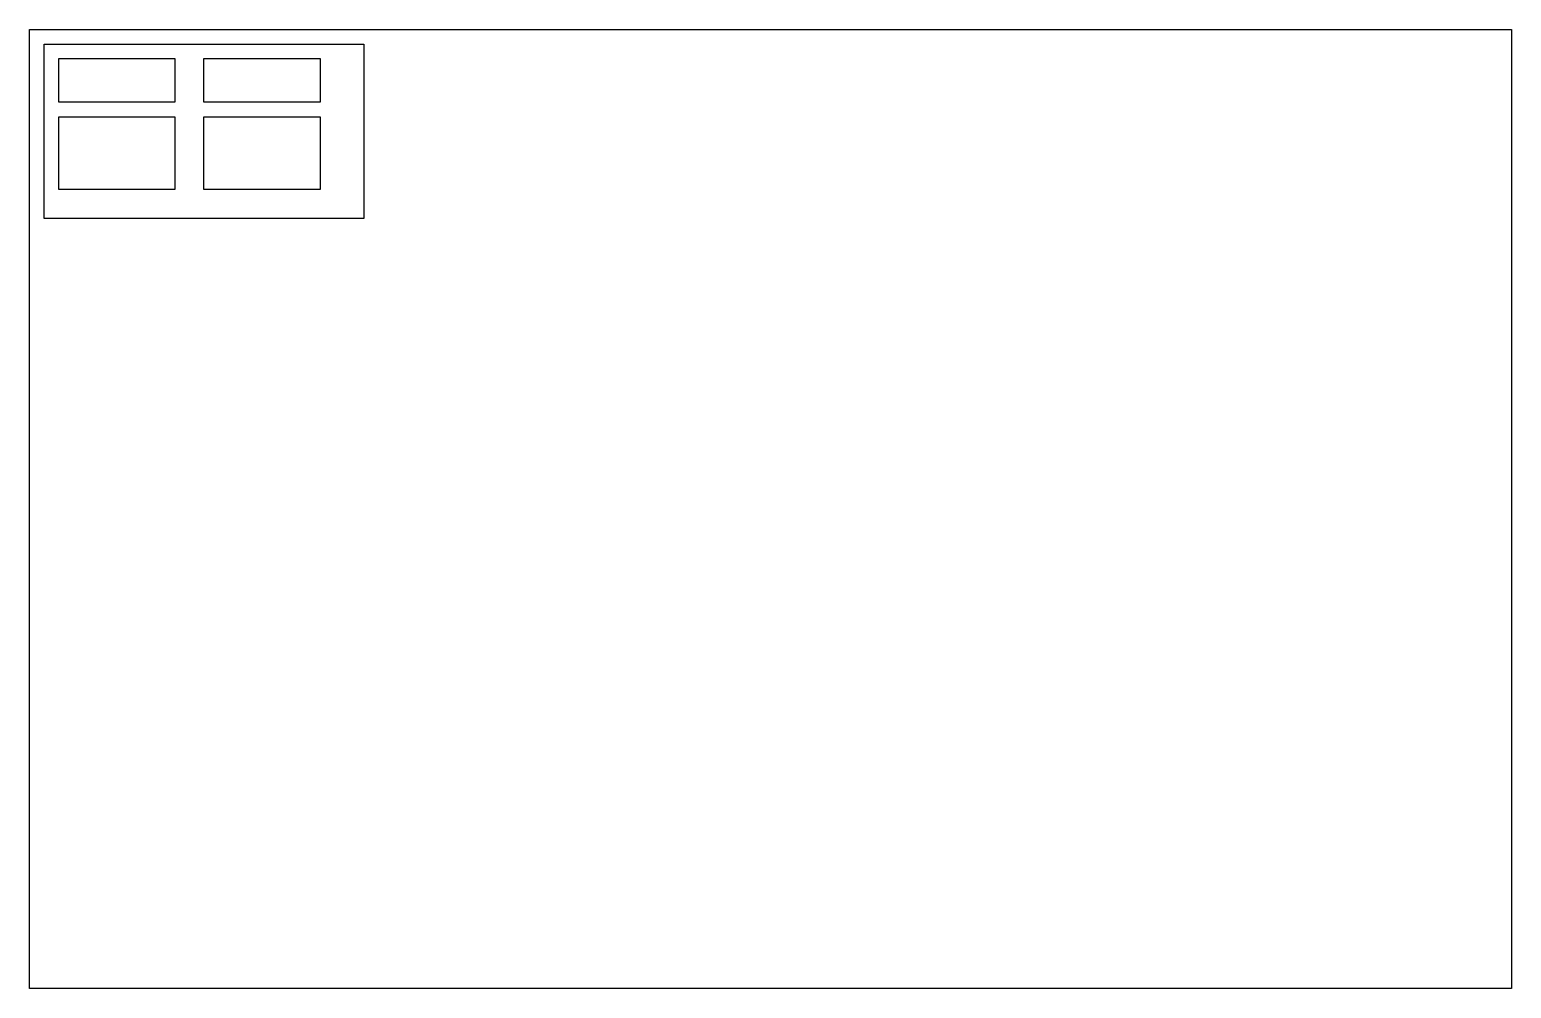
# Model space of a CAD drawing. Header units: metres. Extents: x 0 to 1000, y 0 to 647.
import ezdxf

# ---------------------------------------------------------------- set-up
doc = ezdxf.new("R2010")
doc.units = ezdxf.units.M
for name, color, linetype in [('EXTERIOR_WALL_HIGHLIGHT', 2, 'CONTINUOUS'), ('INTERIOR_WALL_HIGHLIGHT', 4, 'CONTINUOUS'), ('ORIGINAL_DRAWING', 8, 'CONTINUOUS')]:
    doc.layers.add(name, color=color, linetype=linetype)
picture_1 = doc.add_image_def('image1.png', size_in_pixel=(5100, 3300))

msp = doc.modelspace()

# ---------------------------------------------------------------- linework, layer by layer
at = {"layer": 'EXTERIOR_WALL_HIGHLIGHT'}
msp.add_lwpolyline([(9.8, 637.3), (225.5, 637.3), (225.5, 519.6), (9.8, 519.6), (9.8, 637.3)], close=True, dxfattribs=at)
at = {"layer": 'INTERIOR_WALL_HIGHLIGHT'}
for points in [[(19.6, 627.5), (98, 627.5), (98, 598), (19.6, 598), (19.6, 627.5)], [(117.6, 627.5), (196.1, 627.5), (196.1, 598), (117.6, 598), (117.6, 627.5)], [(19.6, 588.2), (98, 588.2), (98, 539.2), (19.6, 539.2), (19.6, 588.2)], [(117.6, 588.2), (196.1, 588.2), (196.1, 539.2), (117.6, 539.2), (117.6, 588.2)]]:
    msp.add_lwpolyline(points, close=True, dxfattribs=at)

# ---------------------------------------------------------------- pictures from other files: only their frames are drawn
at = {"layer": 'ORIGINAL_DRAWING'}
image = msp.add_image(picture_1, insert=(0, 0), size_in_units=(1000, 647.1), dxfattribs=at)

doc.saveas('drawing.dxf')
